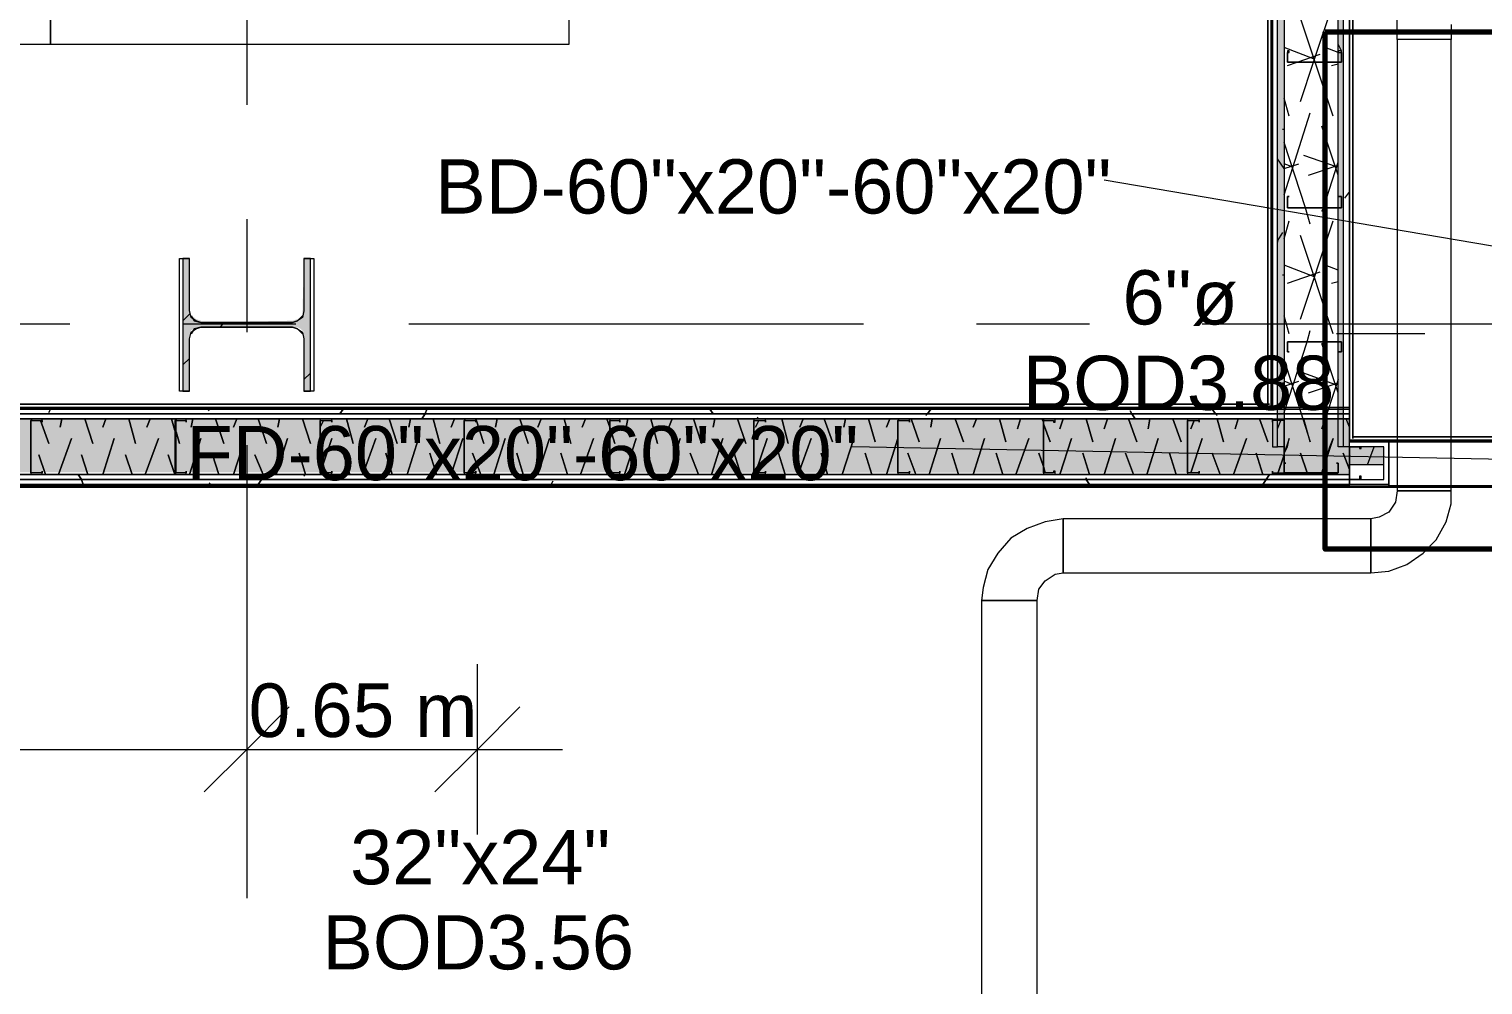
# Model space of a CAD drawing. Header units: metres. Extents: x -2 to 237, y -8 to 52.
# Drawn here: x 23.144 to 27.219, y 21.97 to 24.65 of the extents above; entities that cross this region are included whole.
import ezdxf

# ---------------------------------------------------------------- set-up
doc = ezdxf.new("R2010")
doc.units = ezdxf.units.M
doc.layers.add('HVAC - Ductos', color=5, linetype='Continuous', lineweight=0)
doc.layers.add('PDF2_Text', color=7, linetype='Continuous', lineweight=0)
doc.layers.add('PDF2_Geometry', color=7, linetype='Continuous', lineweight=0, true_color=0xaaaaaa)
doc.layers.add('PDF2_Solid Fills', color=7, linetype='Continuous', lineweight=0, true_color=0xffffff)
doc.styles.add('PDF Helvetica', font='')
doc.styles.get('PDF Helvetica').set_extended_font_data('Helvetica')

msp = doc.modelspace()

# ---------------------------------------------------------------- hatches: boundary and pattern name
at = {"layer": 'PDF2_Solid Fills', "lineweight": 0, "transparency": 33554559}
h = msp.add_hatch(color=256, dxfattribs=at)
h.paths.add_polyline_path([(26.6431, 23.5567), (26.6614, 23.5567), (26.6614, 30.2572), (26.6431, 30.2572)])
h.paths.add_polyline_path([(26.6614, 23.5521), (26.6431, 23.5521), (26.6431, 23.4787), (26.6614, 23.4787)])
for points in [[(26.8128, 30.2572), (26.8128, 23.4787), (26.8265, 23.4787), (26.8265, 30.2572)], [(23.5932, 23.8594), (23.5932, 24.0062), (23.5749, 24.0062), (23.5749, 23.6347), (23.5932, 23.6347), (23.5932, 23.786), (23.5978, 23.8044), (23.6069, 23.809), (23.6115, 23.8135), (23.8959, 23.8135), (23.9051, 23.809), (23.9143, 23.7998), (23.9143, 23.6347), (23.9326, 23.6347), (23.9326, 24.0062), (23.9143, 24.0062), (23.9097, 23.8457), (23.9051, 23.8411), (23.8959, 23.8365), (23.8821, 23.8319), (23.6253, 23.8273), (23.6253, 23.8319), (23.6115, 23.8365), (23.6069, 23.8411), (23.5978, 23.8411), (23.5978, 23.8594)], [(17.1678, 23.4054), (17.8788, 23.41), (17.8833, 23.41), (19.0941, 23.4054), (19.0941, 23.41), (19.0986, 23.41), (22.3365, 23.4054), (22.3365, 23.41), (22.3411, 23.41), (26.8448, 23.4054), (26.8448, 23.4787), (26.6293, 23.4787), (26.6293, 23.5567), (17.1678, 23.5567)], [(17.8833, 23.41), (26.8448, 23.4054), (26.8448, 23.5567), (17.1678, 23.5567), (17.1678, 23.4054), (17.8788, 23.41)]]:
    msp.add_hatch(color=256, dxfattribs=at).paths.add_polyline_path(points)
h = msp.add_hatch(color=256, dxfattribs=at)
h.paths.add_polyline_path([(26.9412, 23.4283), (26.9412, 23.4787), (26.8449, 23.4787), (26.8449, 23.4283)])
h.paths.add_polyline_path([(28.8445, 23.4787), (28.8445, 23.4283), (29.2068, 23.4283), (29.2068, 23.4787)])

# ---------------------------------------------------------------- linework, layer by layer
at = {"layer": 'HVAC - Ductos', "lineweight": 0}
for points in [[(22.4375, 24.607), (23.2034, 24.607), (23.2034, 27.799), (22.9787, 27.799), (23.2034, 27.799), (23.2034, 28.0926)], [(24.6572, 27.212), (24.6572, 27.3266), (24.6572, 27.799), (23.2034, 27.799), (23.2034, 24.607), (24.6572, 24.607), (24.6572, 25.1161), (24.6572, 25.2261)], [(27.1292, 24.662), (27.1292, 24.6207), (27.1201, 24.6207), (27.1109, 24.6207), (27.0925, 24.6207), (27.0742, 24.6207), (27.0559, 24.6207), (27.0375, 24.6207), (27.0191, 24.6207), (27.0008, 24.6207), (26.9871, 24.6207), (26.9825, 24.6207), (26.9779, 24.6207), (26.9779, 23.3549), (26.9825, 23.3549), (26.9871, 23.3549), (27.0008, 23.3549), (27.0191, 23.3549), (27.0375, 23.3549), (27.0559, 23.3549), (27.0742, 23.3549), (27.0925, 23.3549), (27.1109, 23.3549), (27.1201, 23.3549), (27.1292, 23.3549), (27.1292, 24.6207), (27.1201, 24.6207), (27.1109, 24.6207), (27.0925, 24.6207), (27.0742, 24.6207), (27.0559, 24.6207), (27.0375, 24.6207), (27.0191, 24.6207), (27.0008, 24.6207), (26.9871, 24.6207), (26.9825, 24.6207), (26.9779, 24.6207), (26.9779, 24.639), (26.9779, 24.6803)], [(27.2897, 24.0337), (26.1569, 24.2263)], [(27.0559, 23.7952), (26.8082, 23.7952)], [(27.331, 23.442), (25.4507, 23.4787)], [(25.923, 16.526), (25.9276, 16.526), (25.946, 16.526), (25.9552, 16.526), (25.9597, 16.526), (25.9643, 16.526), (25.9689, 16.526), (25.9689, 23.0476), (25.9643, 23.0476), (25.9552, 23.0476), (25.946, 23.0476), (25.9276, 23.0476), (25.9092, 23.0476), (25.8909, 23.0476), (25.8726, 23.0476), (25.8543, 23.0476), (25.8359, 23.0476), (25.8267, 23.0476), (25.8175, 23.0476), (25.8129, 23.0476), (25.8129, 16.526), (25.8175, 16.526)], [(23.7537, 22.8687), (23.7537, 22.6303), (23.7537, 22.3918)], [(24.4004, 22.3918), (24.4004, 22.6303), (24.4004, 22.8687)], [(23.8729, 22.7495), (23.7537, 22.6303), (23.6345, 22.511)], [(24.5197, 22.7495), (24.4004, 22.6303), (24.2811, 22.511)], [(21.3597, 22.6303), (23.7537, 22.6303), (24.6389, 22.6303)]]:
    msp.add_lwpolyline(points, dxfattribs=at)
for points in [[(27.1292, 23.3549), (27.1201, 23.3549), (27.1109, 23.3549), (27.0925, 23.3549), (27.0742, 23.3549), (27.0559, 23.3549), (27.0375, 23.3549), (27.0191, 23.3549), (27.0008, 23.3549), (26.9871, 23.3549), (26.9825, 23.3549), (26.9779, 23.3549), (26.9733, 23.3228), (26.955, 23.2953), (26.9274, 23.2815), (26.9045, 23.2769), (26.9045, 23.2723), (26.9045, 23.2678), (26.9045, 23.254), (26.9045, 23.2403), (26.9045, 23.2219), (26.9045, 23.1989), (26.9045, 23.1806), (26.9045, 23.1623), (26.9045, 23.1439), (26.9045, 23.1348), (26.9045, 23.1256), (26.955, 23.1302), (27.0054, 23.1485), (27.0513, 23.1806), (27.0879, 23.2173), (27.1155, 23.2678), (27.1292, 23.3182)], [(25.8129, 23.0476), (25.8175, 23.0476), (25.8267, 23.0476), (25.8359, 23.0476), (25.8543, 23.0476), (25.8726, 23.0476), (25.8909, 23.0476), (25.9092, 23.0476), (25.9276, 23.0476), (25.946, 23.0476), (25.9552, 23.0476), (25.9643, 23.0476), (25.9689, 23.0476), (25.9735, 23.0798), (25.9918, 23.1026), (26.0194, 23.121), (26.0423, 23.1256), (26.0423, 23.1348), (26.0423, 23.1439), (26.0423, 23.1623), (26.0423, 23.1806), (26.0423, 23.1989), (26.0423, 23.2219), (26.0423, 23.2403), (26.0423, 23.254), (26.0423, 23.2678), (26.0423, 23.2723), (26.0423, 23.2769), (25.9918, 23.2678), (25.9414, 23.2495), (25.8955, 23.2219), (25.8589, 23.1806), (25.8313, 23.1348), (25.8175, 23.0843)], [(26.9045, 23.1256), (26.9045, 23.1348), (26.9045, 23.1439), (26.9045, 23.1623), (26.9045, 23.1806), (26.9045, 23.1989), (26.9045, 23.2219), (26.9045, 23.2403), (26.9045, 23.254), (26.9045, 23.2678), (26.9045, 23.2723), (26.9045, 23.2769), (26.0423, 23.2769), (26.0423, 23.2723), (26.0423, 23.2678), (26.0423, 23.254), (26.0423, 23.2403), (26.0423, 23.2219), (26.0423, 23.1989), (26.0423, 23.1806), (26.0423, 23.1623), (26.0423, 23.1439), (26.0423, 23.1348), (26.0423, 23.1256)]]:
    msp.add_lwpolyline(points, close=True, dxfattribs=at)
at = {"layer": 'PDF2_Geometry', "lineweight": 0}
for points in [[(15.1407, 33.463), (17.1312, 33.463), (17.1312, 33.353), (17.1312, 23.5888), (17.1312, 23.3686), (26.8449, 23.3686), (26.955, 23.3686), (26.955, 23.4925), (26.8449, 23.4925), (26.8449, 23.5888), (26.8449, 30.2435), (26.8449, 31.0231), (26.8449, 31.1149), (26.8449, 33.353), (26.8449, 33.5685), (17.1312, 33.5685), (15.1407, 33.5685)], [(26.955, 23.387), (26.955, 23.4787), (26.955, 23.3732), (26.955, 23.3686), (26.955, 23.3732), (26.8449, 23.3732), (26.8449, 23.387), (26.8449, 23.3732), (17.1357, 23.3732), (17.1312, 23.3732), (17.1312, 23.3686), (17.1357, 23.3686), (17.1357, 23.3732), (17.1357, 23.387), (17.1357, 23.5888), (17.1357, 33.353), (17.1357, 33.5547), (17.1357, 33.5685), (17.1312, 33.5685), (21.1121, 33.5685)], [(26.8449, 33.5547), (17.1495, 33.5547), (17.1495, 33.5364), (17.1495, 33.353), (17.1495, 23.5888), (17.1495, 23.4008), (17.1495, 23.387), (26.8449, 23.387), (26.8449, 23.4008), (26.8449, 23.5567), (26.6614, 23.5567), (26.8449, 23.5567), (26.8449, 23.5705), (17.3192, 23.5705), (17.3192, 23.5567), (26.6293, 23.5567), (26.6293, 23.4925), (26.6293, 23.4787), (26.6431, 23.4787), (26.6431, 23.5521)], [(26.8449, 33.5364), (17.1633, 33.5364), (17.1633, 33.385), (17.1633, 33.353), (17.1633, 23.5888), (17.1633, 23.5567), (17.1633, 23.4008), (26.8449, 23.4008), (26.8449, 23.4283), (26.8449, 23.4787), (26.8265, 23.4787), (26.8128, 23.4787), (26.8128, 23.5888), (26.8128, 23.7723), (26.8128, 24.1483), (26.8128, 24.5565), (26.8128, 24.9601), (26.8128, 27.4), (26.8128, 27.8036)], [(17.3192, 30.326), (17.3192, 30.2756), (17.3192, 23.5888), (17.3192, 23.5705), (17.3192, 23.5567), (26.6293, 23.5567), (17.3192, 23.5567), (17.3192, 33.385), (17.1633, 33.385), (17.1633, 23.5567), (17.1633, 23.4008), (26.8449, 23.4008)], [(20.8736, 33.353), (20.8736, 30.2435), (20.8736, 30.2389), (20.8781, 30.2343), (20.8827, 30.2343), (20.8827, 30.2297), (20.8827, 33.3438), (20.8827, 30.2343), (17.3605, 30.2343), (17.3605, 23.598), (26.6202, 23.598)], [(17.333, 30.2572), (17.333, 23.5888), (17.333, 23.5842), (17.333, 23.5705), (26.6293, 23.5705)], [(17.3467, 30.2435), (17.3467, 23.5888), (17.3467, 23.5842), (26.6293, 23.5842), (26.6293, 23.5888), (26.6293, 30.2435)], [(26.6293, 30.2435), (26.6293, 23.5888), (17.3513, 23.5888), (17.3513, 30.2435)], [(17.3513, 30.2389), (17.3513, 23.5888), (26.6247, 23.5888), (17.3513, 23.5888), (26.6293, 23.5888), (26.6431, 23.5888), (26.6293, 23.5888), (17.3513, 23.5888), (17.3559, 23.5934), (17.3605, 23.598), (17.3559, 23.5934), (17.3513, 23.5888), (17.3513, 30.2435), (17.3513, 23.5888), (17.3513, 30.2435)], [(23.2905, 30.2435), (23.2721, 30.2435), (26.6293, 30.2435), (26.6293, 23.5888), (26.6293, 30.2389)], [(26.6431, 23.5567), (26.6431, 23.5888), (26.6431, 30.2435), (26.6431, 30.2572), (26.3633, 30.2572), (26.666, 30.2572), (26.3633, 30.2572)], [(26.6614, 30.2756), (26.6614, 30.2572), (26.6614, 30.2435), (26.6614, 23.5888), (26.6614, 23.5567)], [(26.9412, 23.4283), (26.8449, 23.4283), (26.8449, 23.4787), (26.8449, 23.5888), (26.8449, 30.2435), (26.8265, 30.2435), (26.8265, 23.5888), (26.8265, 23.4787)], [(26.8449, 30.2435), (26.8449, 23.4925), (27.7163, 23.4925)], [(26.8449, 30.2435), (26.8449, 23.4925), (26.8449, 30.2435)], [(26.8449, 30.2389), (26.8449, 23.4971)], [(26.6202, 23.598), (17.3605, 23.598), (17.3605, 30.2343)], [(23.7537, 25.7077), (23.7537, 24.4373)], [(23.7537, 24.1162), (23.7537, 23.7998)], [(23.5932, 23.6347), (23.5657, 23.6347), (23.5657, 24.0062), (23.5932, 24.0062)], [(23.9143, 24.0062), (23.9417, 24.0062), (23.9417, 23.6347), (23.9143, 23.6347)], [(23.5749, 23.8319), (23.5932, 23.8502)], [(23.5978, 23.8457), (23.6069, 23.8319), (23.6253, 23.8273), (23.8821, 23.8273), (23.8959, 23.8319), (23.9097, 23.8457)], [(23.2584, 23.8227), (21.988, 23.8227)], [(23.8913, 23.8227), (23.5749, 23.8227)], [(23.9097, 23.7952), (23.8959, 23.809), (23.8821, 23.8135), (23.6253, 23.8135), (23.6069, 23.809), (23.5978, 23.7952)], [(23.6803, 23.8135), (23.6895, 23.8273)], [(25.4827, 23.8227), (24.2078, 23.8227)], [(26.1157, 23.8227), (25.7992, 23.8227)], [(27.7025, 23.8227), (26.4321, 23.8227)], [(23.5749, 23.708), (23.5932, 23.7264)], [(23.9143, 23.6668), (23.9326, 23.6851)], [(17.3605, 23.598), (26.6156, 23.598)], [(17.3605, 23.598), (26.6156, 23.598)], [(26.6293, 23.5888), (17.3513, 23.5888), (26.6293, 23.5888)], [(26.6293, 23.5888), (17.3513, 23.5888), (26.6293, 23.5888)], [(26.6614, 23.5521), (26.6614, 23.4787), (26.6431, 23.4787)], [(23.7537, 23.4833), (23.7537, 22.2129)], [(27.7163, 23.4971), (27.7163, 23.5017), (27.7163, 23.5063), (27.7163, 23.5017), (27.7163, 23.4971), (27.7163, 23.4925), (26.8449, 23.4925)], [(27.7163, 23.4971), (26.8449, 23.4971)], [(26.8449, 23.4971), (27.7163, 23.4971)], [(26.8449, 23.4925), (26.955, 23.4925)], [(26.8449, 23.4283), (26.8449, 23.4008), (26.8449, 23.387), (26.9412, 23.387), (26.9412, 23.4787), (26.8449, 23.4787), (26.8449, 23.4925)], [(26.955, 23.4925), (26.955, 23.4787)]]:
    msp.add_lwpolyline(points, dxfattribs=at)
for points in [[(26.6247, 30.2435), (26.6247, 23.5888)], [(26.6156, 30.2343), (26.6156, 23.598)], [(26.854, 30.2343), (26.854, 23.5017)], [(26.6706, 24.5886), (26.6706, 24.5565), (26.8174, 24.5565), (26.8219, 24.5565), (26.8219, 24.5886), (26.8128, 24.5886), (26.8128, 24.584), (26.8219, 24.584), (26.8219, 24.5565), (26.8174, 24.5565), (26.6706, 24.5565), (26.6706, 24.584), (26.6752, 24.584), (26.6752, 24.5886)], [(26.6706, 24.1805), (26.6706, 24.1529), (26.6706, 24.1483), (26.8174, 24.1483), (26.8219, 24.1483), (26.8219, 24.1529), (26.8219, 24.1805), (26.8128, 24.1805), (26.8219, 24.1805), (26.8219, 24.1529), (26.8219, 24.1483), (26.8174, 24.1483), (26.6706, 24.1483), (26.6706, 24.1529), (26.6706, 24.1805), (26.6752, 24.1805)], [(23.9326, 23.6347), (23.9326, 24.0062), (23.9143, 24.0062), (23.9143, 23.8594), (23.9097, 23.8411), (23.8959, 23.8319), (23.8821, 23.8273), (23.6253, 23.8273), (23.6115, 23.8319), (23.5978, 23.8411), (23.5932, 23.8594), (23.5932, 24.0062), (23.5749, 24.0062), (23.5749, 23.6347), (23.5932, 23.6347), (23.5932, 23.7814), (23.5978, 23.7998), (23.6115, 23.809), (23.6253, 23.8135), (23.8821, 23.8135), (23.8959, 23.809), (23.9097, 23.7998), (23.9143, 23.7814), (23.9143, 23.6347)], [(26.8219, 23.7447), (26.8219, 23.7723), (26.8174, 23.7723), (26.6706, 23.7723), (26.6706, 23.7447), (26.6752, 23.7447), (26.6706, 23.7447), (26.6706, 23.7723), (26.8174, 23.7723), (26.8219, 23.7723), (26.8219, 23.7447), (26.8128, 23.7447)], [(26.8449, 23.5705), (26.8449, 23.5842), (17.333, 23.5842), (17.333, 23.5705)], [(26.8449, 23.5888), (17.3467, 23.5888), (17.3467, 23.5842), (26.8449, 23.5842)], [(23.1804, 23.5567), (23.1529, 23.5567), (23.1484, 23.5521), (23.1484, 23.4054), (23.1484, 23.4008), (23.1529, 23.4008), (23.1804, 23.4008), (23.1804, 23.41), (23.1804, 23.4054), (23.1529, 23.4054), (23.1484, 23.4054), (23.1484, 23.5521), (23.1529, 23.5521), (23.1804, 23.5521), (23.1804, 23.5475)], [(23.5841, 23.5567), (23.5565, 23.5567), (23.5565, 23.5521), (23.5519, 23.5521), (23.5519, 23.4054), (23.5565, 23.4008), (23.5841, 23.4008), (23.5841, 23.41), (23.5841, 23.4054), (23.5565, 23.4054), (23.5565, 23.5521), (23.5841, 23.5521), (23.5841, 23.5475)], [(23.9922, 23.5567), (23.9601, 23.5567), (23.9601, 23.5521), (23.9601, 23.4054), (23.9601, 23.4008), (23.9922, 23.4008), (23.9922, 23.41), (23.9922, 23.4054), (23.9601, 23.4054), (23.9601, 23.5521), (23.9922, 23.5521), (23.9922, 23.5475)], [(24.3958, 23.5567), (24.3683, 23.5567), (24.3637, 23.5521), (24.3637, 23.4054), (24.3637, 23.4008), (24.3683, 23.4008), (24.3958, 23.4008), (24.3958, 23.41), (24.3958, 23.4054), (24.3683, 23.4054), (24.3637, 23.4054), (24.3637, 23.5521), (24.3683, 23.5521), (24.3958, 23.5521), (24.3958, 23.5475)], [(24.7994, 23.5567), (24.7719, 23.5567), (24.7719, 23.5521), (24.7719, 23.4054), (24.7719, 23.4008), (24.7994, 23.4008), (24.7994, 23.41), (24.7994, 23.4054), (24.7719, 23.4054), (24.7719, 23.5521), (24.7994, 23.5521), (24.7994, 23.5475)], [(25.2076, 23.5567), (25.1755, 23.5567), (25.1755, 23.5521), (25.1755, 23.4054), (25.1755, 23.4008), (25.2076, 23.4008), (25.2076, 23.41), (25.2076, 23.4054), (25.1755, 23.4054), (25.1755, 23.5521), (25.2076, 23.5521), (25.2076, 23.5475)], [(25.6112, 23.5567), (25.5837, 23.5567), (25.5791, 23.5521), (25.5791, 23.4054), (25.5791, 23.4008), (25.5837, 23.4008), (25.6112, 23.4008), (25.6112, 23.41), (25.6112, 23.4054), (25.5837, 23.4054), (25.5791, 23.4054), (25.5791, 23.5521), (25.5837, 23.5521), (25.6112, 23.5521), (25.6112, 23.5475)], [(26.0194, 23.5567), (25.9872, 23.5567), (25.9872, 23.5521), (25.9872, 23.4054), (25.9872, 23.4008), (26.0194, 23.4008), (26.0194, 23.41), (26.0148, 23.41), (26.0148, 23.4054), (25.9872, 23.4054), (25.9872, 23.5521), (26.0148, 23.5521), (26.0148, 23.5475), (26.0194, 23.5475)], [(26.4229, 23.5567), (26.3908, 23.5567), (26.3908, 23.5521), (26.3908, 23.4054), (26.3908, 23.4008), (26.4229, 23.4008), (26.4229, 23.41), (26.4229, 23.4054), (26.3908, 23.4054), (26.3908, 23.5521), (26.4229, 23.5521), (26.4229, 23.5475)], [(26.6614, 23.5567), (26.6614, 23.5521), (26.6614, 23.4054), (26.6614, 23.4008), (26.6293, 23.4008), (26.6293, 23.41), (26.6293, 23.4054), (26.6614, 23.4054), (26.6614, 23.5521), (26.6293, 23.5521), (26.6293, 23.5475), (26.6293, 23.5567)], [(26.6614, 23.5567), (26.6614, 23.5521), (26.6614, 23.4054), (26.6614, 23.4008), (26.6293, 23.4008), (26.6293, 23.41), (26.6293, 23.4054), (26.6614, 23.4054), (26.6614, 23.5521), (26.6293, 23.5521), (26.6293, 23.5475), (26.6293, 23.5567)], [(26.877, 23.4787), (26.8449, 23.4787), (26.8449, 23.3916), (26.8449, 23.387), (26.877, 23.387), (26.877, 23.3962), (26.8724, 23.3962), (26.8724, 23.387), (26.8449, 23.387), (26.8449, 23.3916), (26.8449, 23.4787), (26.8724, 23.4787), (26.8724, 23.4741), (26.877, 23.4741)], [(27.7163, 23.5063), (26.854, 23.5063)], [(26.955, 23.3686), (26.955, 23.4925), (28.7757, 23.4925), (28.8261, 23.4925), (28.8261, 23.3686), (28.7757, 23.3686)], [(26.6614, 23.4329), (26.6614, 23.4054), (26.8082, 23.4054), (26.8128, 23.4054), (26.8128, 23.4329), (26.8082, 23.4329), (26.8128, 23.4329), (26.8128, 23.4054), (26.8082, 23.4054), (26.6614, 23.4054), (26.6614, 23.4329), (26.666, 23.4329)], [(26.6614, 23.4329), (26.6614, 23.4054), (26.8082, 23.4054), (26.8128, 23.4054), (26.8128, 23.4329), (26.8082, 23.4329), (26.8128, 23.4329), (26.8128, 23.4054), (26.8082, 23.4054), (26.6614, 23.4054), (26.6614, 23.4329), (26.666, 23.4329)], [(26.8449, 23.387), (26.8449, 23.4008), (17.1495, 23.4008), (17.1495, 23.387)], [(26.8449, 23.3686), (26.8449, 23.3641), (17.1266, 23.3641), (17.1266, 23.3686), (17.1266, 23.3641), (17.1312, 23.3686)], [(27.7163, 23.3686), (27.7163, 23.3641), (26.8449, 23.3641), (17.1266, 23.3641), (17.1312, 23.3686), (26.8449, 23.3686)], [(17.1312, 23.3686), (26.8449, 23.3686), (26.8449, 23.3732), (17.1312, 23.3732)], [(26.8449, 23.3732), (26.8449, 23.387), (17.1357, 23.387), (17.1357, 23.3732)]]:
    msp.add_lwpolyline(points, close=True, dxfattribs=at)
at = {"layer": 'PDF2_Geometry', "color": 254, "lineweight": 0, "true_color": 0xd2d2d2}
for points in [[(26.7073, 24.4465), (26.744, 24.5565), (26.799, 24.7216)], [(26.799, 24.4051), (26.7485, 24.5565), (26.7073, 24.6803)], [(26.744, 24.5657), (26.6614, 24.5978)], [(26.6706, 24.5473), (26.6981, 24.5565), (26.7623, 24.5794)], [(26.8128, 24.584), (26.7761, 24.5978)], [(26.7945, 24.5473), (26.8128, 24.5519)], [(26.6752, 24.4051), (26.6614, 24.4556)], [(26.6614, 24.1851), (26.7348, 24.4143)], [(26.8128, 24.2401), (26.7669, 24.3776)], [(26.7348, 24.1025), (26.7211, 24.1483), (26.6614, 24.3318)], [(26.8082, 24.263), (26.7165, 24.2951)], [(26.6844, 24.263), (26.6614, 24.2722)], [(26.6614, 24.2584), (26.7027, 24.2722)], [(26.7302, 24.2401), (26.8128, 24.2676)], [(26.7669, 24.1391), (26.7715, 24.1483), (26.8128, 24.2768)], [(26.6614, 24.0612), (26.6752, 24.1116)], [(26.7073, 23.8365), (26.799, 24.1116)], [(26.799, 23.7952), (26.7073, 24.0704)], [(26.744, 23.9557), (26.6614, 23.9878)], [(26.6706, 23.9374), (26.7623, 23.9694)], [(26.8128, 23.974), (26.7761, 23.9878)], [(26.7945, 23.9374), (26.8128, 23.9419)], [(26.6752, 23.7952), (26.6614, 23.8457)], [(26.6614, 23.575), (26.7257, 23.7723), (26.7348, 23.8044)], [(26.8128, 23.6301), (26.7669, 23.7677)], [(26.6614, 23.7218), (26.7348, 23.4925), (26.7165, 23.5567)], [(26.8036, 23.653), (26.7165, 23.6851)], [(26.6844, 23.653), (26.6614, 23.6622)], [(26.6614, 23.6484), (26.7027, 23.6622)], [(26.7302, 23.6301), (26.8128, 23.6576)], [(26.8128, 23.6668), (26.7669, 23.5292), (26.7761, 23.5567)], [(26.8449, 23.5338), (26.8357, 23.5567)], [(24.7719, 23.5154), (24.7719, 23.52)], [(26.6431, 23.5292), (26.6522, 23.5521)], [(26.8632, 23.4787), (26.8678, 23.4787)], [(24.7765, 23.4008), (24.7765, 23.4054)]]:
    msp.add_lwpolyline(points, dxfattribs=at)
at = {"layer": 'PDF2_Geometry', "color": 95, "lineweight": 70, "true_color": 0x4caf50}
msp.add_lwpolyline([(26.7764, 24.6417), (29.49, 24.6417), (29.49, 23.1917), (26.7764, 23.1917)], close=True, dxfattribs=at)
at = {"layer": 'PDF2_Geometry', "color": 254, "lineweight": 0, "true_color": 0xeaeaea}
for points in [[(26.8219, 24.5886), (26.8128, 24.607)], [(26.6568, 24.3685), (26.6614, 24.3685)], [(26.6614, 24.2584), (26.6431, 24.2859), (26.6431, 24.2905)], [(26.8449, 24.1942), (26.8311, 24.1759)], [(26.6568, 24.0796), (26.6431, 24.0566), (26.6431, 24.052)], [(26.6568, 23.9603), (26.6614, 23.9603)], [(26.6568, 23.6576), (26.6614, 23.6576)]]:
    msp.add_lwpolyline(points, dxfattribs=at)
for points in [[(23.1988, 23.575), (23.2034, 23.5842)], [(23.6437, 23.5842), (23.6483, 23.5796)], [(24.0151, 23.5705), (24.0243, 23.5842)], [(24.2445, 23.5567), (24.2536, 23.5705), (24.2582, 23.5842), (24.2536, 23.5705)], [(25.0516, 23.5842), (25.0608, 23.5705)], [(25.1847, 23.5613), (25.1893, 23.5567)], [(25.657, 23.5659), (25.6616, 23.5705), (25.6708, 23.5842), (25.6616, 23.5705)], [(26.2349, 23.5705), (26.2441, 23.5567), (26.2349, 23.5705), (26.2303, 23.5796)], [(26.4688, 23.5705), (26.4734, 23.5659), (26.4688, 23.5705), (26.4596, 23.5842)], [(26.8403, 23.5842), (26.8449, 23.5842)], [(23.2813, 23.4008), (23.2905, 23.387), (23.2951, 23.3732), (23.2905, 23.387)], [(23.9143, 23.3962), (23.9189, 23.4008)], [(26.1065, 23.3916), (26.1065, 23.387), (26.1157, 23.3732), (26.1065, 23.387)], [(26.611, 23.387), (26.6202, 23.4008), (26.611, 23.387), (26.6018, 23.3732)], [(23.6483, 23.3778), (23.6529, 23.3732)], [(23.7858, 23.3732), (23.795, 23.387)], [(24.6068, 23.3732), (24.6114, 23.3824)]]:
    msp.add_lwpolyline(points, close=True, dxfattribs=at)
at = {"layer": 'PDF2_Geometry', "color": 254, "lineweight": 0, "true_color": 0xd2d2d2}
for points in [[(23.2355, 23.5567), (23.2309, 23.5338)], [(23.2997, 23.5567), (23.3226, 23.4879)], [(23.3593, 23.5567), (23.3501, 23.5338)], [(23.4235, 23.5567), (23.4418, 23.4879)], [(23.4832, 23.5567), (23.474, 23.5338)], [(23.5428, 23.5567), (23.5519, 23.5246)], [(23.6024, 23.5567), (23.5978, 23.5338)], [(23.6666, 23.5567), (23.6895, 23.4879)], [(23.7262, 23.5567), (23.717, 23.5338)], [(23.7858, 23.5567), (23.8088, 23.4879)], [(23.8455, 23.5567), (23.8409, 23.5338)], [(23.9097, 23.5567), (23.9326, 23.4879)], [(24.0335, 23.5567), (24.0518, 23.4879)], [(24.0931, 23.5567), (24.084, 23.5338)], [(24.1527, 23.5567), (24.1757, 23.4879)], [(24.2124, 23.5567), (24.2078, 23.5338)], [(24.2766, 23.5567), (24.2949, 23.4879)], [(24.3362, 23.5567), (24.327, 23.5338)], [(24.3958, 23.5567), (24.4188, 23.4879)], [(24.4554, 23.5567), (24.4508, 23.5338)], [(24.5197, 23.5567), (24.5425, 23.4879)], [(24.5793, 23.5567), (24.5701, 23.5338)], [(24.6435, 23.5567), (24.6618, 23.4879)], [(24.7031, 23.5567), (24.6939, 23.5338)], [(24.7628, 23.5567), (24.7719, 23.5338), (24.7856, 23.4879), (24.7719, 23.5338)], [(24.8223, 23.5567), (24.8177, 23.5338)], [(24.8865, 23.5567), (24.9049, 23.4879)], [(24.9462, 23.5567), (24.937, 23.5338)], [(25.0058, 23.5567), (25.0287, 23.4879)], [(25.0654, 23.5567), (25.0608, 23.5338)], [(25.1296, 23.5567), (25.1525, 23.4879)], [(25.2534, 23.5567), (25.2718, 23.4879)], [(25.3131, 23.5567), (25.3039, 23.5338)], [(25.3727, 23.5567), (25.3956, 23.4925)], [(25.4323, 23.5567), (25.4277, 23.5338)], [(25.4965, 23.5567), (25.5149, 23.4925)], [(25.5561, 23.5567), (25.547, 23.5338)], [(25.6158, 23.5567), (25.6387, 23.4925)], [(25.6754, 23.5567), (25.6708, 23.5338)], [(25.7396, 23.5567), (25.7625, 23.4925)], [(25.7992, 23.5567), (25.7901, 23.5338)], [(25.8635, 23.5567), (25.8818, 23.4925)], [(25.923, 23.5567), (25.9138, 23.5292)], [(25.9826, 23.5567), (25.9872, 23.5475)], [(26.0423, 23.5567), (26.0331, 23.5292)], [(26.1065, 23.5567), (26.1249, 23.4925)], [(26.1661, 23.5567), (26.1569, 23.5292)], [(26.2257, 23.5567), (26.2486, 23.4925)], [(26.2854, 23.5567), (26.2808, 23.5292)], [(26.3495, 23.5567), (26.3725, 23.4925)], [(26.4734, 23.5567), (26.4917, 23.4925)], [(26.533, 23.5567), (26.5238, 23.5292)], [(26.5926, 23.5567), (26.6156, 23.4925)], [(23.1758, 23.5521), (23.1988, 23.4879)], [(23.5565, 23.52), (23.5657, 23.4879)], [(23.9693, 23.5521), (23.9601, 23.5338)], [(25.1893, 23.5521), (25.1801, 23.5338)], [(25.9872, 23.5429), (26.0056, 23.4925)], [(26.4092, 23.5521), (26.4, 23.5292)], [(23.263, 23.5017), (23.2263, 23.4008)], [(23.3823, 23.5017), (23.3501, 23.4008)], [(23.5061, 23.5017), (23.4694, 23.4008)], [(23.6253, 23.5017), (23.5932, 23.4008)], [(23.7492, 23.5017), (23.717, 23.4008)], [(23.8684, 23.5017), (23.8363, 23.4008)], [(23.9922, 23.5017), (23.9601, 23.4054)], [(24.116, 23.5017), (24.0794, 23.4008)], [(24.2353, 23.5017), (24.2032, 23.4008)], [(24.3591, 23.5017), (24.327, 23.4008)], [(24.4784, 23.5017), (24.4462, 23.4008)], [(24.6022, 23.5017), (24.5701, 23.4008)], [(24.726, 23.5017), (24.6893, 23.4008)], [(24.8453, 23.5017), (24.8131, 23.4008)], [(24.9691, 23.5017), (24.937, 23.4008)], [(25.0883, 23.5017), (25.0562, 23.4008)], [(25.2121, 23.5017), (25.1801, 23.4054)], [(25.336, 23.5017), (25.2993, 23.4008)], [(25.4552, 23.5017), (25.4231, 23.4008)], [(25.5791, 23.5017), (25.547, 23.4008)], [(25.6983, 23.5017), (25.6662, 23.4008)], [(25.8221, 23.5017), (25.7901, 23.4008)], [(25.946, 23.5017), (25.9092, 23.4008)], [(26.0652, 23.5017), (26.0331, 23.4008)], [(26.189, 23.5017), (26.1569, 23.4008)], [(26.3083, 23.5017), (26.2762, 23.4008)], [(26.4321, 23.5017), (26.4, 23.4054)], [(26.556, 23.5017), (26.5193, 23.4008)], [(26.6752, 23.5017), (26.6614, 23.4604), (26.6706, 23.4787)], [(26.799, 23.5017), (26.7669, 23.4054), (26.7899, 23.4787)], [(23.1713, 23.4558), (23.1896, 23.4008)], [(23.2905, 23.4558), (23.3089, 23.4008)], [(23.4144, 23.4558), (23.4327, 23.4008)], [(23.5336, 23.4558), (23.5519, 23.4008)], [(23.6575, 23.4558), (23.6758, 23.4008)], [(23.7766, 23.4558), (23.7996, 23.4008)], [(23.9005, 23.4604), (23.9189, 23.4008)], [(24.0243, 23.4604), (24.0427, 23.4008)], [(24.1436, 23.4604), (24.1619, 23.4008)], [(24.2674, 23.4604), (24.2857, 23.4008)], [(24.3866, 23.4604), (24.4096, 23.4008)], [(24.5105, 23.4604), (24.5288, 23.4008)], [(24.6343, 23.4604), (24.6526, 23.4008)], [(24.7536, 23.4604), (24.7719, 23.4146)], [(24.8773, 23.4604), (24.8957, 23.4008)], [(24.9966, 23.4604), (25.0196, 23.4008)], [(25.1204, 23.4604), (25.1388, 23.4008)], [(25.2443, 23.4604), (25.2626, 23.4008)], [(25.3635, 23.4604), (25.3818, 23.4008)], [(25.4873, 23.4604), (25.5057, 23.4008)], [(25.6066, 23.4604), (25.6295, 23.4008)], [(25.7304, 23.4604), (25.7487, 23.4008)], [(25.8543, 23.4604), (25.8726, 23.4008)], [(25.9735, 23.4604), (25.9872, 23.4237), (25.9918, 23.4054), (25.9872, 23.4237)], [(26.0973, 23.4604), (26.1157, 23.4008)], [(26.2166, 23.4604), (26.2395, 23.4008)], [(26.3404, 23.4604), (26.3587, 23.4008)], [(26.4596, 23.4604), (26.4826, 23.4008)], [(26.5834, 23.4604), (26.6018, 23.4008)], [(26.6614, 23.4558), (26.6431, 23.4008)], [(26.7073, 23.4604), (26.7257, 23.4054)], [(26.8265, 23.4604), (26.8449, 23.4146)], [(24.7719, 23.41), (24.7719, 23.4054)]]:
    msp.add_lwpolyline(points, close=True, dxfattribs=at)
at = {"layer": 'PDF2_Geometry', "color": 254, "lineweight": 0, "true_color": 0xdddddd}
msp.add_lwpolyline([(26.8953, 23.4283), (26.9136, 23.4787)], dxfattribs=at)

# ---------------------------------------------------------------- texts
at = {"layer": 'PDF2_Text', "lineweight": 0, "attachment_point": 4, "style": 'PDF Helvetica'}
for s, insert, char_height in [('BD-60"x20"-60"x20"', (24.2821, 24.2073), 0.15205), ('6"ø', (26.2084, 23.8954), 0.15205), ('BOD3.88', (25.9286, 23.6569), 0.15205), ('FD-60"x20"-60"x20"', (23.585, 23.4597), 0.15205), ('0.65 m', (23.7592, 22.7389), 0.15017), ('32"x24"', (24.0436, 22.3268), 0.15205), ('BOD3.56', (23.9657, 22.0883), 0.15205)]:
    msp.add_mtext(s, dxfattribs=dict(at, insert=insert, char_height=char_height))

doc.saveas('drawing.dxf')
